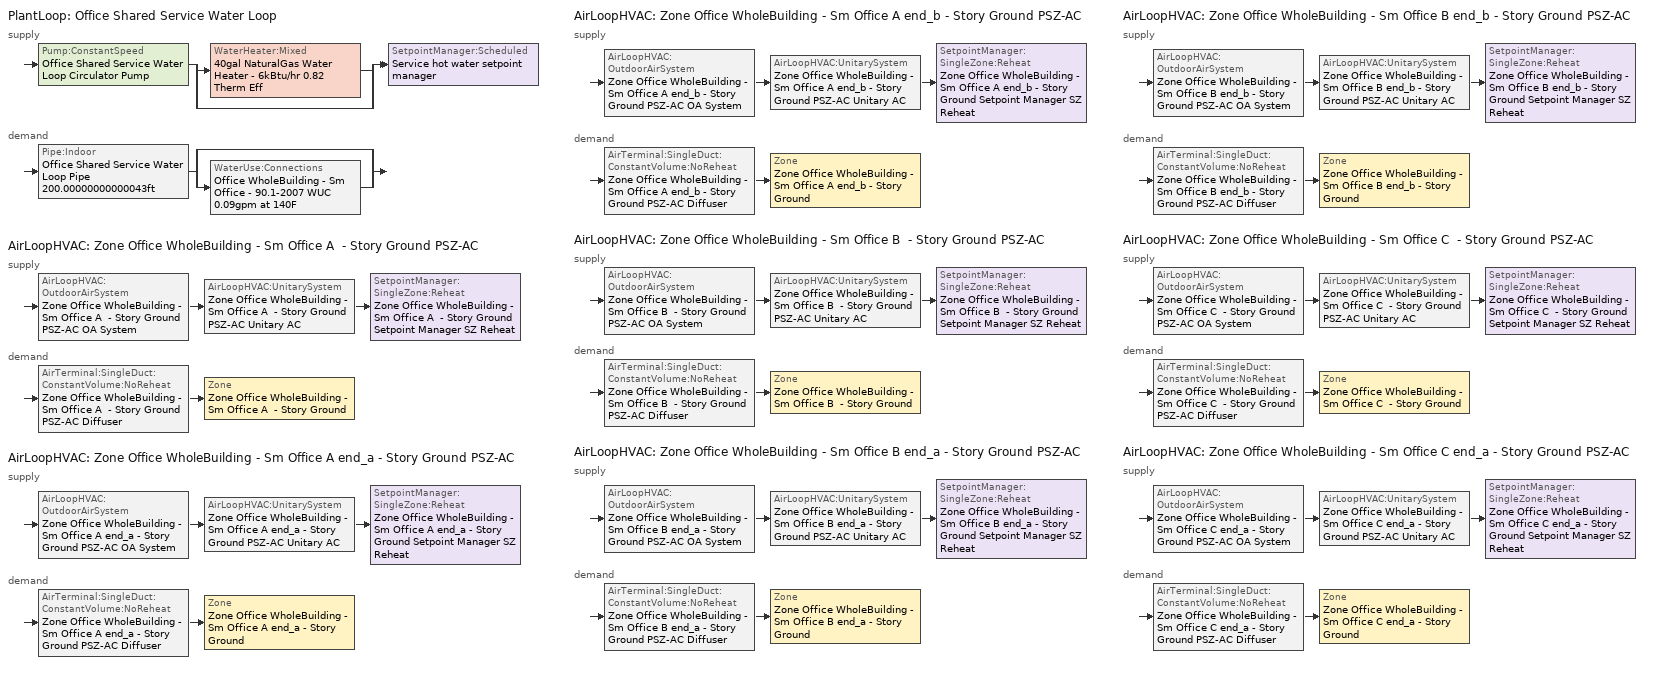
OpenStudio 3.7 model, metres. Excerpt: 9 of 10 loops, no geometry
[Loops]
PlantLoop 'Office Shared Service Water Loop'
 supply: Pump:ConstantSpeed 'Office Shared Service Water Loop Circulator Pump' > split
  | WaterHeater:Mixed '40gal NaturalGas Water Heater - 6kBtu/hr 0.82 Therm Eff'
  | bypass
  join > SetpointManager:Scheduled 'Service hot water setpoint manager'
 demand: Pipe:Indoor 'Office Shared Service Water Loop Pipe 200.00000000000043ft' > split
  | bypass
  | WaterUse:Connections 'Office WholeBuilding - Sm Office - 90.1-2007 WUC 0.09gpm at 140F'
AirLoopHVAC 'Zone Office WholeBuilding - Sm Office A  - Story Ground PSZ-AC'
 supply: AirLoopHVAC:OutdoorAirSystem 'Zone Office WholeBuilding - Sm Office A  - Story Ground PSZ-AC OA System' > AirLoopHVAC:UnitarySystem 'Zone Office WholeBuilding - Sm Office A  - Story Ground PSZ-AC Unitary AC' > SetpointManager:SingleZone:Reheat 'Zone Office WholeBuilding - Sm Office A  - Story Ground Setpoint Manager SZ Reheat'
 demand: AirTerminal:SingleDuct:ConstantVolume:NoReheat 'Zone Office WholeBuilding - Sm Office A  - Story Ground PSZ-AC Diffuser' > Zone 'Zone Office WholeBuilding - Sm Office A  - Story Ground'
AirLoopHVAC 'Zone Office WholeBuilding - Sm Office A end_a - Story Ground PSZ-AC'
 supply: AirLoopHVAC:OutdoorAirSystem 'Zone Office WholeBuilding - Sm Office A end_a - Story Ground PSZ-AC OA System' > AirLoopHVAC:UnitarySystem 'Zone Office WholeBuilding - Sm Office A end_a - Story Ground PSZ-AC Unitary AC' > SetpointManager:SingleZone:Reheat 'Zone Office WholeBuilding - Sm Office A end_a - Story Ground Setpoint Manager SZ Reheat'
 demand: AirTerminal:SingleDuct:ConstantVolume:NoReheat 'Zone Office WholeBuilding - Sm Office A end_a - Story Ground PSZ-AC Diffuser' > Zone 'Zone Office WholeBuilding - Sm Office A end_a - Story Ground'
AirLoopHVAC 'Zone Office WholeBuilding - Sm Office A end_b - Story Ground PSZ-AC'
 supply: AirLoopHVAC:OutdoorAirSystem 'Zone Office WholeBuilding - Sm Office A end_b - Story Ground PSZ-AC OA System' > AirLoopHVAC:UnitarySystem 'Zone Office WholeBuilding - Sm Office A end_b - Story Ground PSZ-AC Unitary AC' > SetpointManager:SingleZone:Reheat 'Zone Office WholeBuilding - Sm Office A end_b - Story Ground Setpoint Manager SZ Reheat'
 demand: AirTerminal:SingleDuct:ConstantVolume:NoReheat 'Zone Office WholeBuilding - Sm Office A end_b - Story Ground PSZ-AC Diffuser' > Zone 'Zone Office WholeBuilding - Sm Office A end_b - Story Ground'
AirLoopHVAC 'Zone Office WholeBuilding - Sm Office B  - Story Ground PSZ-AC'
 supply: AirLoopHVAC:OutdoorAirSystem 'Zone Office WholeBuilding - Sm Office B  - Story Ground PSZ-AC OA System' > AirLoopHVAC:UnitarySystem 'Zone Office WholeBuilding - Sm Office B  - Story Ground PSZ-AC Unitary AC' > SetpointManager:SingleZone:Reheat 'Zone Office WholeBuilding - Sm Office B  - Story Ground Setpoint Manager SZ Reheat'
 demand: AirTerminal:SingleDuct:ConstantVolume:NoReheat 'Zone Office WholeBuilding - Sm Office B  - Story Ground PSZ-AC Diffuser' > Zone 'Zone Office WholeBuilding - Sm Office B  - Story Ground'
AirLoopHVAC 'Zone Office WholeBuilding - Sm Office B end_a - Story Ground PSZ-AC'
 supply: AirLoopHVAC:OutdoorAirSystem 'Zone Office WholeBuilding - Sm Office B end_a - Story Ground PSZ-AC OA System' > AirLoopHVAC:UnitarySystem 'Zone Office WholeBuilding - Sm Office B end_a - Story Ground PSZ-AC Unitary AC' > SetpointManager:SingleZone:Reheat 'Zone Office WholeBuilding - Sm Office B end_a - Story Ground Setpoint Manager SZ Reheat'
 demand: AirTerminal:SingleDuct:ConstantVolume:NoReheat 'Zone Office WholeBuilding - Sm Office B end_a - Story Ground PSZ-AC Diffuser' > Zone 'Zone Office WholeBuilding - Sm Office B end_a - Story Ground'
AirLoopHVAC 'Zone Office WholeBuilding - Sm Office B end_b - Story Ground PSZ-AC'
 supply: AirLoopHVAC:OutdoorAirSystem 'Zone Office WholeBuilding - Sm Office B end_b - Story Ground PSZ-AC OA System' > AirLoopHVAC:UnitarySystem 'Zone Office WholeBuilding - Sm Office B end_b - Story Ground PSZ-AC Unitary AC' > SetpointManager:SingleZone:Reheat 'Zone Office WholeBuilding - Sm Office B end_b - Story Ground Setpoint Manager SZ Reheat'
 demand: AirTerminal:SingleDuct:ConstantVolume:NoReheat 'Zone Office WholeBuilding - Sm Office B end_b - Story Ground PSZ-AC Diffuser' > Zone 'Zone Office WholeBuilding - Sm Office B end_b - Story Ground'
AirLoopHVAC 'Zone Office WholeBuilding - Sm Office C  - Story Ground PSZ-AC'
 supply: AirLoopHVAC:OutdoorAirSystem 'Zone Office WholeBuilding - Sm Office C  - Story Ground PSZ-AC OA System' > AirLoopHVAC:UnitarySystem 'Zone Office WholeBuilding - Sm Office C  - Story Ground PSZ-AC Unitary AC' > SetpointManager:SingleZone:Reheat 'Zone Office WholeBuilding - Sm Office C  - Story Ground Setpoint Manager SZ Reheat'
 demand: AirTerminal:SingleDuct:ConstantVolume:NoReheat 'Zone Office WholeBuilding - Sm Office C  - Story Ground PSZ-AC Diffuser' > Zone 'Zone Office WholeBuilding - Sm Office C  - Story Ground'
AirLoopHVAC 'Zone Office WholeBuilding - Sm Office C end_a - Story Ground PSZ-AC'
 supply: AirLoopHVAC:OutdoorAirSystem 'Zone Office WholeBuilding - Sm Office C end_a - Story Ground PSZ-AC OA System' > AirLoopHVAC:UnitarySystem 'Zone Office WholeBuilding - Sm Office C end_a - Story Ground PSZ-AC Unitary AC' > SetpointManager:SingleZone:Reheat 'Zone Office WholeBuilding - Sm Office C end_a - Story Ground Setpoint Manager SZ Reheat'
 demand: AirTerminal:SingleDuct:ConstantVolume:NoReheat 'Zone Office WholeBuilding - Sm Office C end_a - Story Ground PSZ-AC Diffuser' > Zone 'Zone Office WholeBuilding - Sm Office C end_a - Story Ground'
[Construction]
Copper pipe 0.75in type L with 0.5in fiberglass batt: Fiberglass batt 0.5in, Copper pipe 0.75in type L
[Material] Roughness=Smooth; Thermal Absorptance=0.9; Solar Absorptance=0.7; Visible Absorptance=0.7
Name | Thickness {m} | Conductivity {W/m-K} | Density {kg/m3} | Specific Heat {J/kg-K}
Copper pipe 0.75in type L | 0.001143 | 386 | 8906.27 | 385.1856
Fiberglass batt 0.5in | 0.0127 | 0.0663448 | 11.2129 | 837.36
[Sizing:Zone] Zone Cooling Design Supply Air Temperature Input Method=SupplyAirTemperature; Zone Cooling Design Supply Air Temperature {C}=12.7778; Zone Cooling Design Supply Air Temperature Difference {deltaC}=11.11; Zone Heating Design Supply Air Temperature Input Method=SupplyAirTemperature; Zone Heating Design Supply Air Temperature {C}=50; Zone Heating Design Supply Air Temperature Difference {deltaC}=11.11; Zone Cooling Design Supply Air Humidity Ratio {kg-H2O/kg-air}=0.0085; Zone Heating Design Supply Air Humidity Ratio {kg-H2O/kg-air}=0.008; Cooling Design Air Flow Method=DesignDay; Heating Design Air Flow Method=DesignDay; Account for Dedicated Outdoor Air System=No; Dedicated Outdoor Air System Control Strategy=NeutralSupplyAir; Dedicated Outdoor Air Low Setpoint Temperature for Design {C}=autosize; Dedicated Outdoor Air High Setpoint Temperature for Design {C}=autosize; Zone Load Sizing Method=Sensible Load Only No Latent Load; Zone Latent Cooling Design Supply Air Humidity Ratio Input Method=HumidityRatioDifference; Zone Cooling Design Supply Air Humidity Ratio Difference {kgWater/kgDryAir}=0.005; Zone Latent Heating Design Supply Air Humidity Ratio Input Method=HumidityRatioDifference; Zone Humidification Design Supply Air Humidity Ratio Difference {kgWater/kgDryAir}=0.005
Zone Office WholeBuilding - Sm Office A end_a - Story Ground; Zone Office WholeBuilding - Sm Office B end_a - Story Ground; Zone Office WholeBuilding - Sm Office C end_a - Story Ground; Zone Office WholeBuilding - Sm Office A  - Story Ground; Zone Office WholeBuilding - Sm Office B  - Story Ground; Zone Office WholeBuilding - Sm Office C  - Story Ground; Zone Office WholeBuilding - Sm Office A end_b - Story Ground; Zone Office WholeBuilding - Sm Office B end_b - Story Ground
[Zone equipment]
Zone Office WholeBuilding - Sm Office A end_a - Story Ground: Zone Office WholeBuilding - Sm Office A end_a - Story Ground PSZ-AC Diffuser
Zone Office WholeBuilding - Sm Office B end_a - Story Ground: Zone Office WholeBuilding - Sm Office B end_a - Story Ground PSZ-AC Diffuser
Zone Office WholeBuilding - Sm Office C end_a - Story Ground: Zone Office WholeBuilding - Sm Office C end_a - Story Ground PSZ-AC Diffuser
Zone Office WholeBuilding - Sm Office A  - Story Ground: Zone Office WholeBuilding - Sm Office A  - Story Ground PSZ-AC Diffuser
Zone Office WholeBuilding - Sm Office B  - Story Ground: Zone Office WholeBuilding - Sm Office B  - Story Ground PSZ-AC Diffuser
Zone Office WholeBuilding - Sm Office C  - Story Ground: Zone Office WholeBuilding - Sm Office C  - Story Ground PSZ-AC Diffuser
Zone Office WholeBuilding - Sm Office A end_b - Story Ground: Zone Office WholeBuilding - Sm Office A end_b - Story Ground PSZ-AC Diffuser
Zone Office WholeBuilding - Sm Office B end_b - Story Ground: Zone Office WholeBuilding - Sm Office B end_b - Story Ground PSZ-AC Diffuser
[WaterUse:Connections]
Office WholeBuilding - Sm Office - 90.1-2007 WUC 0.09gpm at 140F: Drain Water Heat Exchanger Type=None; Drain Water Heat Exchanger Destination=Plant; Water Use Equipment Name 1=Office WholeBuilding - Sm Office - 90.1-2007 Service Water Use 0.09gpm at 140F
[WaterUse:Equipment:Definition]
Office WholeBuilding - Sm Office - 90.1-2007 Service Water Use Def 0.09gpm: Peak Flow Rate {m3/s}=5.73339e-06; Target Temperature Schedule=Mixed Water At Faucet Temp - 140F; Sensible Fraction Schedule=Fraction Sensible - 0.2; Latent Fraction Schedule=Fraction Latent - 0.05
[WaterUse:Equipment]
Office WholeBuilding - Sm Office - 90.1-2007 Service Water Use 0.09gpm at 140F: Water Use Equipment Definition=Office WholeBuilding - Sm Office - 90.1-2007 Service Water Use Def 0.09gpm; Flow Rate Fraction Schedule=OfficeSmall BLDG_SWH_SCH
[PlantLoop]
Office Shared Service Water Loop: Glycol Concentration=0; Maximum Loop Temperature {C}=60; Minimum Loop Temperature {C}=10; Plant Loop Volume {m3}=Autocalculate; Load Distribution Scheme=Optimal
[Sizing:Plant]
Office Shared Service Water Loop: Loop Type=Heating; Design Loop Exit Temperature {C}=60; Loop Design Temperature Difference {deltaC}=5; Sizing Option=NonCoincident; Zone Timesteps in Averaging Window=1; Coincident Sizing Factor Mode=None
[SetpointManager:Scheduled]
Service hot water setpoint manager: Control Variable=Temperature; Schedule=Service Water Loop Temp - 140F; Setpoint Node or NodeList=Office Shared Service Water Loop Supply Outlet Node
[Pump:ConstantSpeed]
Office Shared Service Water Loop Circulator Pump: Rated Flow Rate {m3/s}=autosize; Rated Pump Head {Pa}=29890.7; Rated Power Consumption {W}=autosize; Motor Efficiency=0.825; Fraction of Motor Inefficiencies to Fluid Stream=0; Pump Control Type=Intermittent; Design Power Sizing Method=PowerPerFlowPerPressure; Design Electric Power per Unit Flow Rate {W/(m3/s)}=348701.1; Design Shaft Power per Unit Flow Rate per Unit Head {W-s/m3-Pa}=1.28205
[WaterHeater:Mixed]
40gal NaturalGas Water Heater - 6kBtu/hr 0.82 Therm Eff: Tank Volume {m3}=0.151416; Setpoint Temperature Schedule=Service Water Loop Temp - 140F; Deadband Temperature Difference {deltaC}=2; Maximum Temperature Limit {C}=60; Heater Control Type=Cycle; Heater Maximum Capacity {W}=1677.89; Heater Fuel Type=NaturalGas; Heater Thermal Efficiency=0.82; Off Cycle Parasitic Fuel Consumption Rate {W}=0; Off Cycle Parasitic Fuel Type=NaturalGas; Off Cycle Parasitic Heat Fraction to Tank=0; On Cycle Parasitic Fuel Consumption Rate {W}=0; On Cycle Parasitic Fuel Type=NaturalGas; On Cycle Parasitic Heat Fraction to Tank=0; Ambient Temperature Indicator=Schedule; Ambient Temperature Schedule=Water Heater Ambient Temp Schedule - 71.6f; Off Cycle Loss Coefficient to Ambient Temperature {W/K}=0.783636; On Cycle Loss Coefficient to Ambient Temperature {W/K}=0.783636; Use Side Effectiveness=1; Source Side Effectiveness=1; Use Side Design Flow Rate {m3/s}=autosize; Source Side Design Flow Rate {m3/s}=autosize; Indirect Water Heating Recovery Time {hr}=1.5; Source Side Flow Control Mode=IndirectHeatPrimarySetpoint
[WaterHeater:Sizing]
40gal NaturalGas Water Heater - 6kBtu/hr 0.82 Therm Eff: Design Mode=PeakDraw; Time Storage Can Meet Peak Draw {hr}=0.538503; Time for Tank Recovery {hr}=0; Nominal Tank Volume for Autosizing Plant Connections {m3}=1
[Pipe:Indoor]
Office Shared Service Water Loop Pipe 200.00000000000043ft: Construction=Copper pipe 0.75in type L with 0.5in fiberglass batt; Environment Type=Schedule; Ambient Temperature Schedule=Temporary Pipe Indoor Ambient Temp 67.3F; Ambient Air Velocity Schedule=Office Shared Service Water Loop Piping Air Velocity - 0.67mph; Pipe Inside Diameter {m}=0.019939; Pipe Length {m}=60.96
[AirLoopHVAC] Design Supply Air Flow Rate {m3/s}=autosize; Design Return Air Flow Fraction of Supply Air Flow=1
Name | Availability Schedule
Zone Office WholeBuilding - Sm Office A  - Story Ground PSZ-AC | Zone Office WholeBuilding - Sm Office A  - Story Ground PSZ-AC Occ Sch
Zone Office WholeBuilding - Sm Office A end_a - Story Ground PSZ-AC | Zone Office WholeBuilding - Sm Office A end_a - Story Ground PSZ-AC Occ Sch
Zone Office WholeBuilding - Sm Office A end_b - Story Ground PSZ-AC | Zone Office WholeBuilding - Sm Office A end_b - Story Ground PSZ-AC Occ Sch
Zone Office WholeBuilding - Sm Office B  - Story Ground PSZ-AC | Zone Office WholeBuilding - Sm Office B  - Story Ground PSZ-AC Occ Sch
Zone Office WholeBuilding - Sm Office B end_a - Story Ground PSZ-AC | Zone Office WholeBuilding - Sm Office B end_a - Story Ground PSZ-AC Occ Sch
Zone Office WholeBuilding - Sm Office B end_b - Story Ground PSZ-AC | Zone Office WholeBuilding - Sm Office B end_b - Story Ground PSZ-AC Occ Sch
Zone Office WholeBuilding - Sm Office C  - Story Ground PSZ-AC | Zone Office WholeBuilding - Sm Office C  - Story Ground PSZ-AC Occ Sch
Zone Office WholeBuilding - Sm Office C end_a - Story Ground PSZ-AC | Zone Office WholeBuilding - Sm Office C end_a - Story Ground PSZ-AC Occ Sch
[Sizing:System] Type of Load to Size On=Sensible; Design Outdoor Air Flow Rate {m3/s}=Autosize; Central Heating Maximum System Air Flow Ratio=1; Preheat Design Temperature {C}=7.22222; Preheat Design Humidity Ratio {kg-H2O/kg-Air}=0.008; Precool Design Temperature {C}=12.7778; Precool Design Humidity Ratio {kg-H2O/kg-Air}=0.008; Central Cooling Design Supply Air Temperature {C}=12.7778; Central Heating Design Supply Air Temperature {C}=50; Sizing Option=Coincident; 100% Outdoor Air in Cooling=No; 100% Outdoor Air in Heating=No; Central Cooling Design Supply Air Humidity Ratio {kg-H2O/kg-Air}=0.0085; Central Heating Design Supply Air Humidity Ratio {kg-H2O/kg-Air}=0.008; Cooling Design Air Flow Method=DesignDay; Heating Design Air Flow Method=DesignDay; System Outdoor Air Method=ZoneSum; Zone Maximum Outdoor Air Fraction=1; Cooling Supply Air Flow Rate Per Floor Area {m3/s-m2}=0.00996765; Cooling Fraction of Autosized Cooling Supply Air Flow Rate=1; Cooling Supply Air Flow Rate Per Unit Cooling Capacity {m3/s-W}=3.94755e-05; Heating Supply Air Flow Rate Per Floor Area {m3/s-m2}=0.00996765; Heating Fraction of Autosized Heating Supply Air Flow Rate=1; Heating Fraction of Autosized Cooling Supply Air Flow Rate=1; Heating Supply Air Flow Rate Per Unit Heating Capacity {m3/s-W}=3.15882e-05; Cooling Design Capacity Method=CoolingDesignCapacity; Cooling Design Capacity {W}=autosize; Cooling Design Capacity Per Floor Area {W/m2}=234.7; Fraction of Autosized Cooling Design Capacity=1; Heating Design Capacity Method=HeatingDesignCapacity; Heating Design Capacity {W}=autosize; Heating Design Capacity Per Floor Area {W/m2}=157; Fraction of Autosized Heating Design Capacity=1; Central Cooling Capacity Control Method=OnOff; Occupant Diversity=autosize
Zone Office WholeBuilding - Sm Office A  - Story Ground PSZ-AC; Zone Office WholeBuilding - Sm Office A end_a - Story Ground PSZ-AC; Zone Office WholeBuilding - Sm Office A end_b - Story Ground PSZ-AC; Zone Office WholeBuilding - Sm Office B  - Story Ground PSZ-AC; Zone Office WholeBuilding - Sm Office B end_a - Story Ground PSZ-AC; Zone Office WholeBuilding - Sm Office B end_b - Story Ground PSZ-AC; Zone Office WholeBuilding - Sm Office C  - Story Ground PSZ-AC; Zone Office WholeBuilding - Sm Office C end_a - Story Ground PSZ-AC
[SetpointManager:SingleZone:Reheat] Minimum Supply Air Temperature {C}=12.7778; Maximum Supply Air Temperature {C}=50
Name | Control Zone | Setpoint Node or NodeList
Zone Office WholeBuilding - Sm Office A  - Story Ground Setpoint Manager SZ Reheat | Zone Office WholeBuilding - Sm Office A  - Story Ground | Zone Office WholeBuilding - Sm Office A  - Story Ground PSZ-AC Supply Outlet Node
Zone Office WholeBuilding - Sm Office A end_a - Story Ground Setpoint Manager SZ Reheat | Zone Office WholeBuilding - Sm Office A end_a - Story Ground | Zone Office WholeBuilding - Sm Office A end_a - Story Ground PSZ-AC Supply Outlet Node
Zone Office WholeBuilding - Sm Office A end_b - Story Ground Setpoint Manager SZ Reheat | Zone Office WholeBuilding - Sm Office A end_b - Story Ground | Zone Office WholeBuilding - Sm Office A end_b - Story Ground PSZ-AC Supply Outlet Node
Zone Office WholeBuilding - Sm Office B  - Story Ground Setpoint Manager SZ Reheat | Zone Office WholeBuilding - Sm Office B  - Story Ground | Zone Office WholeBuilding - Sm Office B  - Story Ground PSZ-AC Supply Outlet Node
Zone Office WholeBuilding - Sm Office B end_a - Story Ground Setpoint Manager SZ Reheat | Zone Office WholeBuilding - Sm Office B end_a - Story Ground | Zone Office WholeBuilding - Sm Office B end_a - Story Ground PSZ-AC Supply Outlet Node
Zone Office WholeBuilding - Sm Office B end_b - Story Ground Setpoint Manager SZ Reheat | Zone Office WholeBuilding - Sm Office B end_b - Story Ground | Zone Office WholeBuilding - Sm Office B end_b - Story Ground PSZ-AC Supply Outlet Node
Zone Office WholeBuilding - Sm Office C  - Story Ground Setpoint Manager SZ Reheat | Zone Office WholeBuilding - Sm Office C  - Story Ground | Zone Office WholeBuilding - Sm Office C  - Story Ground PSZ-AC Supply Outlet Node
Zone Office WholeBuilding - Sm Office C end_a - Story Ground Setpoint Manager SZ Reheat | Zone Office WholeBuilding - Sm Office C end_a - Story Ground | Zone Office WholeBuilding - Sm Office C end_a - Story Ground PSZ-AC Supply Outlet Node
[Coil:Heating:Gas] Availability Schedule=Always On Discrete; Gas Burner Efficiency=0.8; Nominal Capacity {W}=AutoSize; On Cycle Parasitic Electric Load {W}=0; Off Cycle Parasitic Gas Load {W}=0
Zone Office WholeBuilding - Sm Office A  - Story Ground PSZ-AC Gas Htg Coil 85kBtu/hr 0.8 Thermal Eff; Zone Office WholeBuilding - Sm Office A end_a - Story Ground PSZ-AC Gas Htg Coil 15kBtu/hr 0.8 Thermal Eff; Zone Office WholeBuilding - Sm Office A end_b - Story Ground PSZ-AC Gas Htg Coil 15kBtu/hr 0.8 Thermal Eff; Zone Office WholeBuilding - Sm Office B  - Story Ground PSZ-AC Gas Htg Coil 152kBtu/hr 0.8 Thermal Eff; Zone Office WholeBuilding - Sm Office B end_a - Story Ground PSZ-AC Gas Htg Coil 28kBtu/hr 0.8 Thermal Eff; Zone Office WholeBuilding - Sm Office B end_b - Story Ground PSZ-AC Gas Htg Coil 28kBtu/hr 0.8 Thermal Eff; Zone Office WholeBuilding - Sm Office C  - Story Ground PSZ-AC Gas Htg Coil 83kBtu/hr 0.8 Thermal Eff; Zone Office WholeBuilding - Sm Office C end_a - Story Ground PSZ-AC Gas Htg Coil 15kBtu/hr 0.8 Thermal Eff
[Coil:Heating:Electric] Availability Schedule=Always Off Discrete; Efficiency=1; Nominal Capacity {W}=0
Zone Office WholeBuilding - Sm Office A  - Story Ground PSZ-AC No Heat; Zone Office WholeBuilding - Sm Office A end_a - Story Ground PSZ-AC No Heat; Zone Office WholeBuilding - Sm Office A end_b - Story Ground PSZ-AC No Heat; Zone Office WholeBuilding - Sm Office B  - Story Ground PSZ-AC No Heat; Zone Office WholeBuilding - Sm Office B end_a - Story Ground PSZ-AC No Heat; Zone Office WholeBuilding - Sm Office B end_b - Story Ground PSZ-AC No Heat; Zone Office WholeBuilding - Sm Office C  - Story Ground PSZ-AC No Heat; Zone Office WholeBuilding - Sm Office C end_a - Story Ground PSZ-AC No Heat
[Coil:Cooling:DX:SingleSpeed] Availability Schedule=Always On Discrete; Rated Total Cooling Capacity {W}=autosize; Rated Sensible Heat Ratio=autosize; Rated COP {W/W}=3.91157; Rated Air Flow Rate {m3/s}=autosize; Rated Evaporator Fan Power Per Volume Flow Rate 2017 {W/(m3/s)}=773.3; Rated Evaporator Fan Power Per Volume Flow Rate 2023 {W/(m3/s)}=934.4; Total Cooling Capacity Function of Temperature Curve=CoilClgDXQRatio_fTwbToadbSI; Total Cooling Capacity Function of Flow Fraction Curve=CoilClgDXSnglQRatio_fCFMRatio; Energy Input Ratio Function of Temperature Curve=CoilClgDXEIRRatio_fTwbToadbSI; Energy Input Ratio Function of Flow Fraction Curve=CoilClgDXSnglEIRRatio_fCFMRatio; Part Load Fraction Correlation Curve=CoilClgDXEIRRatio_fQFrac; Minimum Outdoor Dry-Bulb Temperature for Compressor Operation {C}=-25; Nominal Time for Condensate Removal to Begin {s}=0; Ratio of Initial Moisture Evaporation Rate and Steady State Latent Capacity=0; Maximum Cycling Rate {cycles/hr}=0; Latent Capacity Time Constant {s}=0; Condenser Type=AirCooled; Evaporative Condenser Effectiveness=0.9; Evaporative Condenser Air Flow Rate {m3/s}=autosize; Evaporative Condenser Pump Rated Power Consumption {W}=autosize; Crankcase Heater Capacity {W}=0; Maximum Outdoor Dry-Bulb Temperature for Crankcase Heater Operation {C}=10; Basin Heater Capacity {W/K}=0; Basin Heater Setpoint Temperature {C}=2
Zone Office WholeBuilding - Sm Office A  - Story Ground PSZ-AC 1spd DX AC Clg Coil 32kBtu/hr 13.0SEER; Zone Office WholeBuilding - Sm Office A end_a - Story Ground PSZ-AC 1spd DX AC Clg Coil 6kBtu/hr 13.0SEER; Zone Office WholeBuilding - Sm Office A end_b - Story Ground PSZ-AC 1spd DX AC Clg Coil 6kBtu/hr 13.0SEER; Zone Office WholeBuilding - Sm Office B  - Story Ground PSZ-AC 1spd DX AC Clg Coil 51kBtu/hr 13.0SEER; Zone Office WholeBuilding - Sm Office B end_a - Story Ground PSZ-AC 1spd DX AC Clg Coil 11kBtu/hr 13.0SEER; Zone Office WholeBuilding - Sm Office B end_b - Story Ground PSZ-AC 1spd DX AC Clg Coil 10kBtu/hr 13.0SEER; Zone Office WholeBuilding - Sm Office C  - Story Ground PSZ-AC 1spd DX AC Clg Coil 31kBtu/hr 13.0SEER; Zone Office WholeBuilding - Sm Office C end_a - Story Ground PSZ-AC 1spd DX AC Clg Coil 6kBtu/hr 13.0SEER
[Fan:OnOff] Availability Schedule=Always On Discrete; Pressure Rise {Pa}=622.722; Maximum Flow Rate {m3/s}=autosize; Motor In Airstream Fraction=1
Name | Fan Total Efficiency | Motor Efficiency | Fan Power Ratio Function of Speed Ratio Curve | Fan Efficiency Ratio Function of Speed Ratio Curve
Zone Office WholeBuilding - Sm Office A  - Story Ground PSZ-AC Fan | 0.53625 | 0.825 | Fan On Off Power Curve | Fan On Off Efficiency Curve
Zone Office WholeBuilding - Sm Office A end_a - Story Ground PSZ-AC Fan | 0.53625 | 0.825 | Fan On Off Power Curve 1 | Fan On Off Efficiency Curve 1
Zone Office WholeBuilding - Sm Office A end_b - Story Ground PSZ-AC Fan | 0.53625 | 0.825 | Fan On Off Power Curve 2 | Fan On Off Efficiency Curve 2
Zone Office WholeBuilding - Sm Office B  - Story Ground PSZ-AC Fan | 0.546 | 0.84 | Fan On Off Power Curve 3 | Fan On Off Efficiency Curve 3
Zone Office WholeBuilding - Sm Office B end_a - Story Ground PSZ-AC Fan | 0.53625 | 0.825 | Fan On Off Power Curve 4 | Fan On Off Efficiency Curve 4
Zone Office WholeBuilding - Sm Office B end_b - Story Ground PSZ-AC Fan | 0.53625 | 0.825 | Fan On Off Power Curve 5 | Fan On Off Efficiency Curve 5
Zone Office WholeBuilding - Sm Office C  - Story Ground PSZ-AC Fan | 0.53625 | 0.825 | Fan On Off Power Curve 6 | Fan On Off Efficiency Curve 6
Zone Office WholeBuilding - Sm Office C end_a - Story Ground PSZ-AC Fan | 0.53625 | 0.825 | Fan On Off Power Curve 7 | Fan On Off Efficiency Curve 7
[AirLoopHVAC:UnitarySystem] Control Type=Load; Dehumidification Control Type=None; Availability Schedule=Always On Discrete; Fan Placement=DrawThrough; DX Heating Coil Sizing Ratio=1; Use DOAS DX Cooling Coil=No; DOAS DX Cooling Coil Leaving Minimum Air Temperature {C}=2; Latent Load Control=SensibleOnlyLoadControl; Supply Air Flow Rate Method During Cooling Operation=SupplyAirFlowRate; Supply Air Flow Rate During Cooling Operation {m3/s}=Autosize; Supply Air Flow Rate Method During Heating Operation=SupplyAirFlowRate; Supply Air Flow Rate During Heating Operation {m3/s}=Autosize; Supply Air Flow Rate Method When No Cooling or Heating is Required=None; Maximum Supply Air Temperature {C}=80; Maximum Outdoor Dry-Bulb Temperature for Supplemental Heater Operation {C}=21; Ancilliary On-Cycle Electric Power {W}=0; Ancilliary Off-Cycle Electric Power {W}=0
Name | Controlling Zone or Thermostat Location | Supply Fan | Supply Air Fan Operating Mode Schedule | Heating Coil | Cooling Coil | Supplemental Heating Coil
Zone Office WholeBuilding - Sm Office A  - Story Ground PSZ-AC Unitary AC | Zone Office WholeBuilding - Sm Office A  - Story Ground | Zone Office WholeBuilding - Sm Office A  - Story Ground PSZ-AC Fan | Zone Office WholeBuilding - Sm Office A  - Story Ground PSZ-AC Occ Sch | Zone Office WholeBuilding - Sm Office A  - Story Ground PSZ-AC Gas Htg Coil 85kBtu/hr 0.8 Thermal Eff | Zone Office WholeBuilding - Sm Office A  - Story Ground PSZ-AC 1spd DX AC Clg Coil 32kBtu/hr 13.0SEER | Zone Office WholeBuilding - Sm Office A  - Story Ground PSZ-AC No Heat
Zone Office WholeBuilding - Sm Office A end_a - Story Ground PSZ-AC Unitary AC | Zone Office WholeBuilding - Sm Office A end_a - Story Ground | Zone Office WholeBuilding - Sm Office A end_a - Story Ground PSZ-AC Fan | Zone Office WholeBuilding - Sm Office A end_a - Story Ground PSZ-AC Occ Sch | Zone Office WholeBuilding - Sm Office A end_a - Story Ground PSZ-AC Gas Htg Coil 15kBtu/hr 0.8 Thermal Eff | Zone Office WholeBuilding - Sm Office A end_a - Story Ground PSZ-AC 1spd DX AC Clg Coil 6kBtu/hr 13.0SEER | Zone Office WholeBuilding - Sm Office A end_a - Story Ground PSZ-AC No Heat
Zone Office WholeBuilding - Sm Office A end_b - Story Ground PSZ-AC Unitary AC | Zone Office WholeBuilding - Sm Office A end_b - Story Ground | Zone Office WholeBuilding - Sm Office A end_b - Story Ground PSZ-AC Fan | Zone Office WholeBuilding - Sm Office A end_b - Story Ground PSZ-AC Occ Sch | Zone Office WholeBuilding - Sm Office A end_b - Story Ground PSZ-AC Gas Htg Coil 15kBtu/hr 0.8 Thermal Eff | Zone Office WholeBuilding - Sm Office A end_b - Story Ground PSZ-AC 1spd DX AC Clg Coil 6kBtu/hr 13.0SEER | Zone Office WholeBuilding - Sm Office A end_b - Story Ground PSZ-AC No Heat
Zone Office WholeBuilding - Sm Office B  - Story Ground PSZ-AC Unitary AC | Zone Office WholeBuilding - Sm Office B  - Story Ground | Zone Office WholeBuilding - Sm Office B  - Story Ground PSZ-AC Fan | Zone Office WholeBuilding - Sm Office B  - Story Ground PSZ-AC Occ Sch | Zone Office WholeBuilding - Sm Office B  - Story Ground PSZ-AC Gas Htg Coil 152kBtu/hr 0.8 Thermal Eff | Zone Office WholeBuilding - Sm Office B  - Story Ground PSZ-AC 1spd DX AC Clg Coil 51kBtu/hr 13.0SEER | Zone Office WholeBuilding - Sm Office B  - Story Ground PSZ-AC No Heat
Zone Office WholeBuilding - Sm Office B end_a - Story Ground PSZ-AC Unitary AC | Zone Office WholeBuilding - Sm Office B end_a - Story Ground | Zone Office WholeBuilding - Sm Office B end_a - Story Ground PSZ-AC Fan | Zone Office WholeBuilding - Sm Office B end_a - Story Ground PSZ-AC Occ Sch | Zone Office WholeBuilding - Sm Office B end_a - Story Ground PSZ-AC Gas Htg Coil 28kBtu/hr 0.8 Thermal Eff | Zone Office WholeBuilding - Sm Office B end_a - Story Ground PSZ-AC 1spd DX AC Clg Coil 11kBtu/hr 13.0SEER | Zone Office WholeBuilding - Sm Office B end_a - Story Ground PSZ-AC No Heat
Zone Office WholeBuilding - Sm Office B end_b - Story Ground PSZ-AC Unitary AC | Zone Office WholeBuilding - Sm Office B end_b - Story Ground | Zone Office WholeBuilding - Sm Office B end_b - Story Ground PSZ-AC Fan | Zone Office WholeBuilding - Sm Office B end_b - Story Ground PSZ-AC Occ Sch | Zone Office WholeBuilding - Sm Office B end_b - Story Ground PSZ-AC Gas Htg Coil 28kBtu/hr 0.8 Thermal Eff | Zone Office WholeBuilding - Sm Office B end_b - Story Ground PSZ-AC 1spd DX AC Clg Coil 10kBtu/hr 13.0SEER | Zone Office WholeBuilding - Sm Office B end_b - Story Ground PSZ-AC No Heat
Zone Office WholeBuilding - Sm Office C  - Story Ground PSZ-AC Unitary AC | Zone Office WholeBuilding - Sm Office C  - Story Ground | Zone Office WholeBuilding - Sm Office C  - Story Ground PSZ-AC Fan | Zone Office WholeBuilding - Sm Office C  - Story Ground PSZ-AC Occ Sch | Zone Office WholeBuilding - Sm Office C  - Story Ground PSZ-AC Gas Htg Coil 83kBtu/hr 0.8 Thermal Eff | Zone Office WholeBuilding - Sm Office C  - Story Ground PSZ-AC 1spd DX AC Clg Coil 31kBtu/hr 13.0SEER | Zone Office WholeBuilding - Sm Office C  - Story Ground PSZ-AC No Heat
Zone Office WholeBuilding - Sm Office C end_a - Story Ground PSZ-AC Unitary AC | Zone Office WholeBuilding - Sm Office C end_a - Story Ground | Zone Office WholeBuilding - Sm Office C end_a - Story Ground PSZ-AC Fan | Zone Office WholeBuilding - Sm Office C end_a - Story Ground PSZ-AC Occ Sch | Zone Office WholeBuilding - Sm Office C end_a - Story Ground PSZ-AC Gas Htg Coil 15kBtu/hr 0.8 Thermal Eff | Zone Office WholeBuilding - Sm Office C end_a - Story Ground PSZ-AC 1spd DX AC Clg Coil 6kBtu/hr 13.0SEER | Zone Office WholeBuilding - Sm Office C end_a - Story Ground PSZ-AC No Heat
[Controller:OutdoorAir] Minimum Outdoor Air Flow Rate {m3/s}=autosize; Maximum Outdoor Air Flow Rate {m3/s}=Autosize; Economizer Control Type=NoEconomizer; Economizer Control Action Type=ModulateFlow; Economizer Maximum Limit Dry-Bulb Temperature {C}=28; Economizer Maximum Limit Enthalpy {J/kg}=64000; Lockout Type=LockoutWithCompressor; Minimum Limit Type=FixedMinimum; Minimum Outdoor Air Schedule=Always On Discrete; High Humidity Control=No; Heat Recovery Bypass Control Type=BypassWhenWithinEconomizerLimits; Economizer Operation Staging=InterlockedWithMechanicalCooling
Name | Maximum Fraction of Outdoor Air Schedule | Controller Mechanical Ventilation
Zone Office WholeBuilding - Sm Office A  - Story Ground PSZ-AC OA System Controller | ZoneOfficeWholeBuildingSmOfficeAStoryGroundPSZACmaxOASch | Controller Mechanical Ventilation 1
Zone Office WholeBuilding - Sm Office A end_a - Story Ground PSZ-AC OA System Controller | ZoneOfficeWholeBuildingSmOfficeAendaStoryGroundPSZACmaxOASch | Controller Mechanical Ventilation 2
Zone Office WholeBuilding - Sm Office A end_b - Story Ground PSZ-AC OA System Controller | ZoneOfficeWholeBuildingSmOfficeAendbStoryGroundPSZACmaxOASch | Controller Mechanical Ventilation 3
Zone Office WholeBuilding - Sm Office B  - Story Ground PSZ-AC OA System Controller | ZoneOfficeWholeBuildingSmOfficeBStoryGroundPSZACmaxOASch | Controller Mechanical Ventilation 4
Zone Office WholeBuilding - Sm Office B end_a - Story Ground PSZ-AC OA System Controller | ZoneOfficeWholeBuildingSmOfficeBendaStoryGroundPSZACmaxOASch | Controller Mechanical Ventilation 5
Zone Office WholeBuilding - Sm Office B end_b - Story Ground PSZ-AC OA System Controller | ZoneOfficeWholeBuildingSmOfficeBendbStoryGroundPSZACmaxOASch | Controller Mechanical Ventilation 6
Zone Office WholeBuilding - Sm Office C  - Story Ground PSZ-AC OA System Controller | ZoneOfficeWholeBuildingSmOfficeCStoryGroundPSZACmaxOASch | Controller Mechanical Ventilation 7
Zone Office WholeBuilding - Sm Office C end_a - Story Ground PSZ-AC OA System Controller | ZoneOfficeWholeBuildingSmOfficeCendaStoryGroundPSZACmaxOASch | Controller Mechanical Ventilation 8
[Controller:MechanicalVentilation] Availability Schedule=Always On Discrete
Controller Mechanical Ventilation 1; Controller Mechanical Ventilation 2; Controller Mechanical Ventilation 3; Controller Mechanical Ventilation 4; Controller Mechanical Ventilation 5; Controller Mechanical Ventilation 6; Controller Mechanical Ventilation 7; Controller Mechanical Ventilation 8
[AirLoopHVAC:OutdoorAirSystem]
Name | Controller
Zone Office WholeBuilding - Sm Office A  - Story Ground PSZ-AC OA System | Zone Office WholeBuilding - Sm Office A  - Story Ground PSZ-AC OA System Controller
Zone Office WholeBuilding - Sm Office A end_a - Story Ground PSZ-AC OA System | Zone Office WholeBuilding - Sm Office A end_a - Story Ground PSZ-AC OA System Controller
Zone Office WholeBuilding - Sm Office A end_b - Story Ground PSZ-AC OA System | Zone Office WholeBuilding - Sm Office A end_b - Story Ground PSZ-AC OA System Controller
Zone Office WholeBuilding - Sm Office B  - Story Ground PSZ-AC OA System | Zone Office WholeBuilding - Sm Office B  - Story Ground PSZ-AC OA System Controller
Zone Office WholeBuilding - Sm Office B end_a - Story Ground PSZ-AC OA System | Zone Office WholeBuilding - Sm Office B end_a - Story Ground PSZ-AC OA System Controller
Zone Office WholeBuilding - Sm Office B end_b - Story Ground PSZ-AC OA System | Zone Office WholeBuilding - Sm Office B end_b - Story Ground PSZ-AC OA System Controller
Zone Office WholeBuilding - Sm Office C  - Story Ground PSZ-AC OA System | Zone Office WholeBuilding - Sm Office C  - Story Ground PSZ-AC OA System Controller
Zone Office WholeBuilding - Sm Office C end_a - Story Ground PSZ-AC OA System | Zone Office WholeBuilding - Sm Office C end_a - Story Ground PSZ-AC OA System Controller
[AirTerminal:SingleDuct:ConstantVolume:NoReheat] Availability Schedule=Always On Discrete; Maximum Air Flow Rate {m3/s}=AutoSize
Zone Office WholeBuilding - Sm Office A  - Story Ground PSZ-AC Diffuser; Zone Office WholeBuilding - Sm Office A end_a - Story Ground PSZ-AC Diffuser; Zone Office WholeBuilding - Sm Office A end_b - Story Ground PSZ-AC Diffuser; Zone Office WholeBuilding - Sm Office B  - Story Ground PSZ-AC Diffuser; Zone Office WholeBuilding - Sm Office B end_a - Story Ground PSZ-AC Diffuser; Zone Office WholeBuilding - Sm Office B end_b - Story Ground PSZ-AC Diffuser; Zone Office WholeBuilding - Sm Office C  - Story Ground PSZ-AC Diffuser; Zone Office WholeBuilding - Sm Office C end_a - Story Ground PSZ-AC Diffuser
[Schedule:Ruleset]
Name | Default Day Schedule | Summer Design Day Schedule | Winter Design Day Schedule
OfficeSmall BLDG_SWH_SCH | OfficeSmall BLDG_SWH_SCH Default | OfficeSmall BLDG_SWH_SCH Summer Design Day | OfficeSmall BLDG_SWH_SCH Winter Design Day
Fraction Sensible - 0.2 | Fraction Sensible - 0.2 Default
Fraction Latent - 0.05 | Fraction Latent - 0.05 Default
Mixed Water At Faucet Temp - 140F | Mixed Water At Faucet Temp - 140F Default
Service Water Loop Temp - 140F | Service Water Loop Temp - 140F Default
Water Heater Ambient Temp Schedule - 71.6f | Water Heater Ambient Temp Schedule - 71.6f Default
Office Shared Service Water Loop Piping Air Velocity - 0.67mph | Office Shared Service Water Loop Piping Air Velocity - 0.67mph Default
Zone Office WholeBuilding - Sm Office A  - Story Ground PSZ-AC Occ Sch | Zone Office WholeBuilding - Sm Office A  - Story Ground PSZ-AC Occ Sch Default | Zone Office WholeBuilding - Sm Office A  - Story Ground PSZ-AC Occ Sch Summer Design Day | Zone Office WholeBuilding - Sm Office A  - Story Ground PSZ-AC Occ Sch Winter Design Day
ZoneOfficeWholeBuildingSmOfficeAStoryGroundPSZACmaxOASch | ZoneOfficeWholeBuildingSmOfficeAStoryGroundPSZACmaxOASchDefault
Zone Office WholeBuilding - Sm Office A end_a - Story Ground PSZ-AC Occ Sch | Zone Office WholeBuilding - Sm Office A end_a - Story Ground PSZ-AC Occ Sch Default | Zone Office WholeBuilding - Sm Office A end_a - Story Ground PSZ-AC Occ Sch Summer Design Day | Zone Office WholeBuilding - Sm Office A end_a - Story Ground PSZ-AC Occ Sch Winter Design Day
ZoneOfficeWholeBuildingSmOfficeAendaStoryGroundPSZACmaxOASch | ZoneOfficeWholeBuildingSmOfficeAendaStoryGroundPSZACmaxOASchDefault
Zone Office WholeBuilding - Sm Office A end_b - Story Ground PSZ-AC Occ Sch | Zone Office WholeBuilding - Sm Office A end_b - Story Ground PSZ-AC Occ Sch Default | Zone Office WholeBuilding - Sm Office A end_b - Story Ground PSZ-AC Occ Sch Summer Design Day | Zone Office WholeBuilding - Sm Office A end_b - Story Ground PSZ-AC Occ Sch Winter Design Day
ZoneOfficeWholeBuildingSmOfficeAendbStoryGroundPSZACmaxOASch | ZoneOfficeWholeBuildingSmOfficeAendbStoryGroundPSZACmaxOASchDefault
Zone Office WholeBuilding - Sm Office B  - Story Ground PSZ-AC Occ Sch | Zone Office WholeBuilding - Sm Office B  - Story Ground PSZ-AC Occ Sch Default | Zone Office WholeBuilding - Sm Office B  - Story Ground PSZ-AC Occ Sch Summer Design Day | Zone Office WholeBuilding - Sm Office B  - Story Ground PSZ-AC Occ Sch Winter Design Day
ZoneOfficeWholeBuildingSmOfficeBStoryGroundPSZACmaxOASch | ZoneOfficeWholeBuildingSmOfficeBStoryGroundPSZACmaxOASchDefault
Zone Office WholeBuilding - Sm Office B end_a - Story Ground PSZ-AC Occ Sch | Zone Office WholeBuilding - Sm Office B end_a - Story Ground PSZ-AC Occ Sch Default | Zone Office WholeBuilding - Sm Office B end_a - Story Ground PSZ-AC Occ Sch Summer Design Day | Zone Office WholeBuilding - Sm Office B end_a - Story Ground PSZ-AC Occ Sch Winter Design Day
ZoneOfficeWholeBuildingSmOfficeBendaStoryGroundPSZACmaxOASch | ZoneOfficeWholeBuildingSmOfficeBendaStoryGroundPSZACmaxOASchDefault
Zone Office WholeBuilding - Sm Office B end_b - Story Ground PSZ-AC Occ Sch | Zone Office WholeBuilding - Sm Office B end_b - Story Ground PSZ-AC Occ Sch Default | Zone Office WholeBuilding - Sm Office B end_b - Story Ground PSZ-AC Occ Sch Summer Design Day | Zone Office WholeBuilding - Sm Office B end_b - Story Ground PSZ-AC Occ Sch Winter Design Day
ZoneOfficeWholeBuildingSmOfficeBendbStoryGroundPSZACmaxOASch | ZoneOfficeWholeBuildingSmOfficeBendbStoryGroundPSZACmaxOASchDefault
Zone Office WholeBuilding - Sm Office C  - Story Ground PSZ-AC Occ Sch | Zone Office WholeBuilding - Sm Office C  - Story Ground PSZ-AC Occ Sch Default | Zone Office WholeBuilding - Sm Office C  - Story Ground PSZ-AC Occ Sch Summer Design Day | Zone Office WholeBuilding - Sm Office C  - Story Ground PSZ-AC Occ Sch Winter Design Day
ZoneOfficeWholeBuildingSmOfficeCStoryGroundPSZACmaxOASch | ZoneOfficeWholeBuildingSmOfficeCStoryGroundPSZACmaxOASchDefault
Zone Office WholeBuilding - Sm Office C end_a - Story Ground PSZ-AC Occ Sch | Zone Office WholeBuilding - Sm Office C end_a - Story Ground PSZ-AC Occ Sch Default | Zone Office WholeBuilding - Sm Office C end_a - Story Ground PSZ-AC Occ Sch Summer Design Day | Zone Office WholeBuilding - Sm Office C end_a - Story Ground PSZ-AC Occ Sch Winter Design Day
ZoneOfficeWholeBuildingSmOfficeCendaStoryGroundPSZACmaxOASch | ZoneOfficeWholeBuildingSmOfficeCendaStoryGroundPSZACmaxOASchDefault
[Schedule:Day]
OfficeSmall BLDG_SWH_SCH Default; Zone Office WholeBuilding - Sm Office A  - Story Ground PSZ-AC Occ Sch Sunday; Zone Office WholeBuilding - Sm Office A end_a - Story Ground PSZ-AC Occ Sch Sunday; Zone Office WholeBuilding - Sm Office A end_b - Story Ground PSZ-AC Occ Sch Sunday; Zone Office WholeBuilding - Sm Office B  - Story Ground PSZ-AC Occ Sch Sunday; Zone Office WholeBuilding - Sm Office B end_a - Story Ground PSZ-AC Occ Sch Sunday; Zone Office WholeBuilding - Sm Office B end_b - Story Ground PSZ-AC Occ Sch Sunday; Zone Office WholeBuilding - Sm Office C  - Story Ground PSZ-AC Occ Sch Sunday; Zone Office WholeBuilding - Sm Office C end_a - Story Ground PSZ-AC Occ Sch Sunday: 24, 0, 0
OfficeSmall BLDG_SWH_SCH Winter Design Day; OfficeSmall BLDG_SWH_SCH Summer Design Day; OfficeSmall BLDG_SWH_SCH WntrDsn|SmrDsn|Wkdy Day: 7, 0, 0, 8, 0, 0.27, 9, 0, 0.55, 11, 0, 0.64, 12, 0, 0.82, 13, 0, 1, 14, 0, 0.91, 16, 0, 0.55, 17, 0, 0.73, 19, 0, 0.37, 20, 0, 0.18, 21, 0, 0.27, 22, 0, 0.09, 24, 0, 0
Fraction Sensible - 0.2 Default: 24, 0, 0.2
Fraction Latent - 0.05 Default: 24, 0, 0.05
Mixed Water At Faucet Temp - 140F Default; Service Water Loop Temp - 140F Default: 24, 0, 60
Water Heater Ambient Temp Schedule - 71.6f Default: 24, 0, 22
Office Shared Service Water Loop Piping Air Velocity - 0.67mph Default: 24, 0, 0.3
Zone Office WholeBuilding - Sm Office A  - Story Ground PSZ-AC Occ Sch Default; Zone Office WholeBuilding - Sm Office A end_a - Story Ground PSZ-AC Occ Sch Default; Zone Office WholeBuilding - Sm Office A end_b - Story Ground PSZ-AC Occ Sch Default; Zone Office WholeBuilding - Sm Office B  - Story Ground PSZ-AC Occ Sch Default; Zone Office WholeBuilding - Sm Office B end_a - Story Ground PSZ-AC Occ Sch Default; Zone Office WholeBuilding - Sm Office B end_b - Story Ground PSZ-AC Occ Sch Default; Zone Office WholeBuilding - Sm Office C  - Story Ground PSZ-AC Occ Sch Default; Zone Office WholeBuilding - Sm Office C end_a - Story Ground PSZ-AC Occ Sch Default: 7, 0, 0, 18, 0, 1, 24, 0, 0
Zone Office WholeBuilding - Sm Office A  - Story Ground PSZ-AC Occ Sch Winter Design Day; Zone Office WholeBuilding - Sm Office A  - Story Ground PSZ-AC Occ Sch Summer Design Day; Zone Office WholeBuilding - Sm Office A end_a - Story Ground PSZ-AC Occ Sch Winter Design Day; Zone Office WholeBuilding - Sm Office A end_a - Story Ground PSZ-AC Occ Sch Summer Design Day; Zone Office WholeBuilding - Sm Office A end_b - Story Ground PSZ-AC Occ Sch Winter Design Day; Zone Office WholeBuilding - Sm Office A end_b - Story Ground PSZ-AC Occ Sch Summer Design Day; Zone Office WholeBuilding - Sm Office B  - Story Ground PSZ-AC Occ Sch Winter Design Day; Zone Office WholeBuilding - Sm Office B  - Story Ground PSZ-AC Occ Sch Summer Design Day; Zone Office WholeBuilding - Sm Office B end_a - Story Ground PSZ-AC Occ Sch Winter Design Day; Zone Office WholeBuilding - Sm Office B end_a - Story Ground PSZ-AC Occ Sch Summer Design Day; Zone Office WholeBuilding - Sm Office B end_b - Story Ground PSZ-AC Occ Sch Winter Design Day; Zone Office WholeBuilding - Sm Office B end_b - Story Ground PSZ-AC Occ Sch Summer Design Day; Zone Office WholeBuilding - Sm Office C  - Story Ground PSZ-AC Occ Sch Winter Design Day; Zone Office WholeBuilding - Sm Office C  - Story Ground PSZ-AC Occ Sch Summer Design Day; Zone Office WholeBuilding - Sm Office C end_a - Story Ground PSZ-AC Occ Sch Winter Design Day; Zone Office WholeBuilding - Sm Office C end_a - Story Ground PSZ-AC Occ Sch Summer Design Day: 24, 0, 1
ZoneOfficeWholeBuildingSmOfficeAStoryGroundPSZACmaxOASchDefault; ZoneOfficeWholeBuildingSmOfficeAendaStoryGroundPSZACmaxOASchDefault; ZoneOfficeWholeBuildingSmOfficeAendbStoryGroundPSZACmaxOASchDefault; ZoneOfficeWholeBuildingSmOfficeBStoryGroundPSZACmaxOASchDefault; ZoneOfficeWholeBuildingSmOfficeBendaStoryGroundPSZACmaxOASchDefault; ZoneOfficeWholeBuildingSmOfficeBendbStoryGroundPSZACmaxOASchDefault; ZoneOfficeWholeBuildingSmOfficeCStoryGroundPSZACmaxOASchDefault; ZoneOfficeWholeBuildingSmOfficeCendaStoryGroundPSZACmaxOASchDefault: 24, 0, 0.7
[Schedule:Rule] Rule Order=0; Date Specification Type=DateRange; Start Month=1; Start Day=1; End Month=12; End Day=31
Name | Schedule Ruleset | Day Schedule | Apply Monday | Apply Tuesday | Apply Wednesday | Apply Thursday | Apply Friday | Apply Sunday | Apply Saturday
Schedule Rule 9 | OfficeSmall BLDG_SWH_SCH | OfficeSmall BLDG_SWH_SCH WntrDsn|SmrDsn|Wkdy Day | Yes | Yes | Yes | Yes | Yes
Zone Office WholeBuilding - Sm Office A  - Story Ground PSZ-AC Occ Sch Sunday Rule | Zone Office WholeBuilding - Sm Office A  - Story Ground PSZ-AC Occ Sch | Zone Office WholeBuilding - Sm Office A  - Story Ground PSZ-AC Occ Sch Sunday |  |  |  |  |  | Yes | Yes
Zone Office WholeBuilding - Sm Office A end_a - Story Ground PSZ-AC Occ Sch Sunday Rule | Zone Office WholeBuilding - Sm Office A end_a - Story Ground PSZ-AC Occ Sch | Zone Office WholeBuilding - Sm Office A end_a - Story Ground PSZ-AC Occ Sch Sunday |  |  |  |  |  | Yes | Yes
Zone Office WholeBuilding - Sm Office A end_b - Story Ground PSZ-AC Occ Sch Sunday Rule | Zone Office WholeBuilding - Sm Office A end_b - Story Ground PSZ-AC Occ Sch | Zone Office WholeBuilding - Sm Office A end_b - Story Ground PSZ-AC Occ Sch Sunday |  |  |  |  |  | Yes | Yes
Zone Office WholeBuilding - Sm Office B  - Story Ground PSZ-AC Occ Sch Sunday Rule | Zone Office WholeBuilding - Sm Office B  - Story Ground PSZ-AC Occ Sch | Zone Office WholeBuilding - Sm Office B  - Story Ground PSZ-AC Occ Sch Sunday |  |  |  |  |  | Yes | Yes
Zone Office WholeBuilding - Sm Office B end_a - Story Ground PSZ-AC Occ Sch Sunday Rule | Zone Office WholeBuilding - Sm Office B end_a - Story Ground PSZ-AC Occ Sch | Zone Office WholeBuilding - Sm Office B end_a - Story Ground PSZ-AC Occ Sch Sunday |  |  |  |  |  | Yes | Yes
Zone Office WholeBuilding - Sm Office B end_b - Story Ground PSZ-AC Occ Sch Sunday Rule | Zone Office WholeBuilding - Sm Office B end_b - Story Ground PSZ-AC Occ Sch | Zone Office WholeBuilding - Sm Office B end_b - Story Ground PSZ-AC Occ Sch Sunday |  |  |  |  |  | Yes | Yes
Zone Office WholeBuilding - Sm Office C  - Story Ground PSZ-AC Occ Sch Sunday Rule | Zone Office WholeBuilding - Sm Office C  - Story Ground PSZ-AC Occ Sch | Zone Office WholeBuilding - Sm Office C  - Story Ground PSZ-AC Occ Sch Sunday |  |  |  |  |  | Yes | Yes
Zone Office WholeBuilding - Sm Office C end_a - Story Ground PSZ-AC Occ Sch Sunday Rule | Zone Office WholeBuilding - Sm Office C end_a - Story Ground PSZ-AC Occ Sch | Zone Office WholeBuilding - Sm Office C end_a - Story Ground PSZ-AC Occ Sch Sunday |  |  |  |  |  | Yes | Yes
[Schedule:Constant]
Name | Value
Always On Discrete | 1
Temporary Pipe Indoor Ambient Temp 67.3F | 19.6
Always Off Discrete | 0
[Curve:Exponent] Coefficient1 Constant=1; Coefficient2 Constant=0; Coefficient3 Constant=0; Minimum Value of x=0; Maximum Value of x=1
Fan On Off Power Curve; Fan On Off Power Curve 1; Fan On Off Power Curve 2; Fan On Off Power Curve 3; Fan On Off Power Curve 4; Fan On Off Power Curve 5; Fan On Off Power Curve 6; Fan On Off Power Curve 7
[Curve:Cubic] Maximum Value of x=1
Name | Coefficient1 Constant | Coefficient2 x | Coefficient3 x**2 | Coefficient4 x**3 | Minimum Value of x
Fan On Off Efficiency Curve; Fan On Off Efficiency Curve 1; Fan On Off Efficiency Curve 2; Fan On Off Efficiency Curve 3; Fan On Off Efficiency Curve 4; Fan On Off Efficiency Curve 5; Fan On Off Efficiency Curve 6; Fan On Off Efficiency Curve 7 | 1 | 0 | 0 | 0 | 0
CoilClgDXEIRRatio_fQFrac | 0 | 5.1091 | -8.5515 | 4.4744 | 0.7
[Curve:Biquadratic] Minimum Value of x=13.89; Maximum Value of x=25; Minimum Value of y=23.89; Maximum Value of y=46.11; Minimum Curve Output=0.77
Name | Coefficient1 Constant | Coefficient2 x | Coefficient3 x**2 | Coefficient4 y | Coefficient5 y**2 | Coefficient6 x*y | Maximum Curve Output
CoilClgDXQRatio_fTwbToadbSI | 0.86779 | 0.014245 | 0.000554 | -0.007569 | 3.2e-05 | -0.000191 | 1.29
CoilClgDXEIRRatio_fTwbToadbSI | 0.116709 | 0.028458 | -0.000411 | 0.021422 | 0.000162 | -0.00068 | 1.33
[Curve:Quadratic]
Name | Coefficient1 Constant | Coefficient2 x | Coefficient3 x**2 | Minimum Value of x | Maximum Value of x
CoilClgDXSnglQRatio_fCFMRatio | 0.8 | 0.2 | 0 | 0.5 | 1.5
CoilClgDXSnglEIRRatio_fCFMRatio | 1.156 | -0.1816 | 0.0256 | 0 | 1
